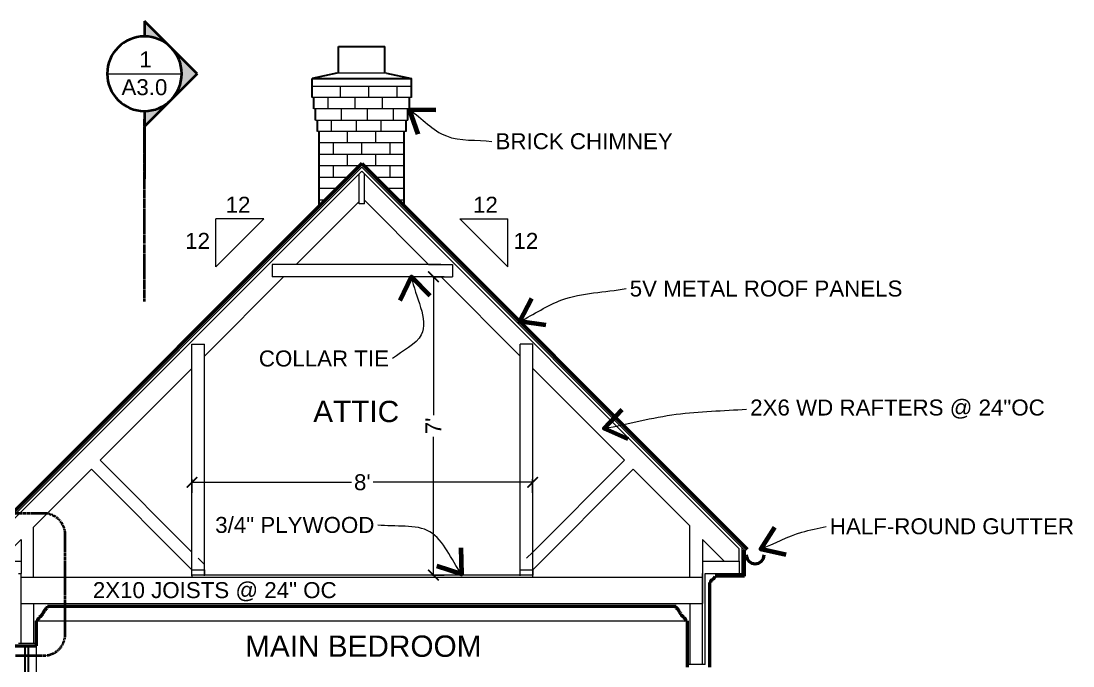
# Model space of a CAD drawing. Header units: inches. Extents: x -54 to 15382, y 469 to 41738.
# Drawn here: x 1968.8 to 2265.2, y 4580.8 to 4762.5 of the extents above; entities that cross this region are included whole.
import ezdxf

# ---------------------------------------------------------------- set-up
doc = ezdxf.new("R2010")
doc.units = ezdxf.units.IN
doc.header["$MEASUREMENT"] = 0
doc.linetypes.add('CENTER', pattern=[2, 1.25, -0.25, 0.25, -0.25])
doc.linetypes.add('DASHED2', pattern=[0.375, 0.25, -0.125])
doc.layers.get('0').update_dxf_attribs({"lineweight": 9})
for name, color, linetype, lineweight in [('1', 7, 'Continuous', 9), ('2', 7, 'Continuous', 18), ('3', 7, 'Continuous', 30), ('5', 7, 'Continuous', 50), ('A-DIMSx', 7, 'Continuous', 9), ('A-LINK', 7, 'Continuous', 40), ('A-TEXTx', 7, 'Continuous', 18)]:
    doc.layers.add(name, color=color, linetype=linetype, lineweight=lineweight)
doc.styles.get("Standard").update_dxf_attribs({"font": 'arial.ttf'})
doc.dimstyles.get("Standard").update_dxf_attribs({"dimtxt": 3, "dimasz": 2, "dimexe": 0.03125, "dimexo": 0.0625, "dimgap": 0.03125, "dimtad": 0, "dimtoh": 1, "dimdec": 4, "dimlfac": 0.99985, "dimzin": 0, "dimdsep": 46, "dimlunit": 4, "dimtxsty": 'Standard', "dimblk": 'ARCHTICK', "dimblk1": 'ARCHTICK', "dimblk2": 'ARCHTICK', "dimcen": 0.09, "dimclrt": 256, "dimadec": 0, "dimazin": 0, "dimtfac": 1, "dimtdec": 4, "dimtofl": 0, "dimtmove": 0, "dimatfit": 3, "dimfxl": 1, "dimtolj": 1, "dimtzin": 0, "dimarcsym": 0})

# ---------------------------------------------------------------- blocks, each defined once
blk = doc.blocks.new('truss 1b')
at = {"layer": '1'}
for p, q in [((1920.52, 470.15), (1814.15, 363.78)), ((2026.89, 363.78), (1920.52, 470.15)), ((1919.77, 461.62), (1902.02, 443.87)), ((1921.27, 461.96), (1939.36, 443.87)), ((1898.52, 440.37), (1876.19, 418.04)), ((1942.86, 440.37), (1965.19, 418.04)), ((1876.19, 356.12), (1876.19, 418.04)), ((1965.19, 356.12), (1965.19, 418.04)), ((1872.69, 414.54), (1846.83, 388.68)), ((1872.69, 356.12), (1872.69, 414.54)), ((1968.69, 356.12), (1968.69, 414.54)), ((1968.69, 414.54), (1994.55, 388.68)), ((1844.36, 386.21), (1828.02, 369.87)), ((1997.02, 386.21), (2013.02, 370.21)), ((1828.02, 355.62), (1828.02, 369.87)), ((2013.02, 355.62), (2013.02, 370.21)), ((1824.52, 366.37), (1818.43, 360.28)), ((1824.52, 366.37), (1824.52, 360.28)), ((2016.52, 366.37), (2016.52, 356.78)), ((2016.52, 366.37), (2022.61, 360.28)), ((1814.15, 360.28), (1814.15, 363.79)), ((2026.89, 360.28), (2026.89, 363.79)), ((1818.43, 360.28), (1814.15, 360.28)), ((1814.15, 360.28), (1824.52, 360.28)), ((1824.52, 360.28), (1824.52, 356.78)), ((2016.52, 360.28), (2026.89, 360.28)), ((2022.61, 360.28), (2026.89, 360.28)), ((1823.77, 356.78), (1824.52, 356.78)), ((2016.52, 356.78), (2016.52, 348.37)), ((1824.52, 348.37), (2016.52, 348.37))]:
    blk.add_line(p, q, dxfattribs=at)
at = {"layer": '1', "ltscale": 0.25}
for p, q in [((1919.77, 460.9), (1919.77, 469.4)), ((1921.27, 460.9), (1921.27, 469.4)), ((1921.27, 460.9), (1919.77, 460.9)), ((1902.02, 443.87), (1895.24, 443.87)), ((1895.24, 443.87), (1895.24, 440.37)), ((1942.77, 443.87), (1902.02, 443.87)), ((1939.36, 443.87), (1946.14, 443.87)), ((1946.14, 443.87), (1946.14, 440.37)), ((1898.52, 440.37), (1895.24, 440.37)), ((1942.86, 440.37), (1898.52, 440.37)), ((1942.86, 440.37), (1946.14, 440.37)), ((1872.69, 414.54), (1872.69, 421.43)), ((1872.69, 421.43), (1876.19, 421.43)), ((1876.19, 418.04), (1876.19, 421.43)), ((1968.69, 421.43), (1965.19, 421.43)), ((1965.19, 418.04), (1965.19, 421.43)), ((1968.69, 414.54), (1968.69, 421.43)), ((1872.69, 362.82), (1846.83, 388.68)), ((1968.69, 362.82), (1994.55, 388.68)), ((1872.69, 357.87), (1844.36, 386.21)), ((1968.69, 357.87), (1997.02, 386.21)), ((1966.94, 361.07), (1968.69, 362.82)), ((1876.19, 359.32), (1874.44, 361.07)), ((1968.69, 356.37), (1872.69, 356.37)), ((1872.69, 356.37), (1872.69, 355.62)), ((1968.69, 355.62), (1968.69, 356.37)), ((2016.52, 355.62), (1824.52, 355.62))]:
    blk.add_line(p, q, dxfattribs=at)
for points in [[(1872.69, 356.37), (1872.69, 357.87), (1876.19, 357.87), (1876.19, 356.37), (1872.69, 356.37)], [(1965.19, 356.37), (1965.19, 357.87), (1968.69, 357.87), (1968.69, 356.37), (1965.19, 356.37)]]:
    blk.add_lwpolyline(points, dxfattribs=at)
blk = doc.blocks.new('_ArchTick')
at = {"color": 0, "linetype": 'ByBlock', "lineweight": 0, "const_width": 0.15}
blk.add_lwpolyline([(-0.5, -0.5), (0.5, 0.5)], dxfattribs=at)
blk = doc.blocks.new('Section Callout')
at = {"layer": 'A-LINK', "ltscale": 0.1}
h = blk.add_hatch(color=256, dxfattribs=at)
h.paths.add_polyline_path([(1891.06, 7392.5), (1883.64, 7385.08), (1891.06, 7377.65, -0.198912), (1887.98, 7385.08, -0.198912)])
h.paths.add_polyline_path([(1898.48, 7399.92), (1891.06, 7392.5, -0.198912), (1898.48, 7395.58)])
h.paths.add_polyline_path([(1891.06, 7377.65), (1898.48, 7370.23), (1898.48, 7374.58, -0.198912)])
for p, q in [((1883.64, 7385.08), (1898.48, 7399.92)), ((1898.48, 7399.92), (1898.48, 7395.58)), ((1883.64, 7385.08), (1898.48, 7370.23)), ((1898.48, 7374.58), (1898.48, 7370.23)), ((1898.48, 7370.23), (1898.48, 7355.49))]:
    blk.add_line(p, q, dxfattribs=at)
blk.add_circle((1898.48, 7385.08), 10.5, dxfattribs=at)
blk = doc.blocks.new('*D462')
at = {"layer": 'A-DIMSx', "color": 0, "lineweight": -2, "ltscale": 0.1}
for p, q in [((2016.93, 4633.39), (2016.93, 4629.54)), ((2112.93, 4633.39), (2112.93, 4629.54))]:
    blk.add_line(p, q, dxfattribs=at)
at = {"layer": 'A-DIMSx', "color": 0, "lineweight": 5, "ltscale": 0.1}
for p, q in [((2016.93, 4632.54), (2061.87, 4632.54)), ((2112.93, 4632.54), (2067.99, 4632.54))]:
    blk.add_line(p, q, dxfattribs=at)
at = {"layer": 'A-DIMSx', "color": 0, "lineweight": 5, "xscale": 3, "yscale": 3, "zscale": 3, "rotation": 180}
blk.add_blockref('_ArchTick', (2016.93, 4632.54), dxfattribs=at)
at = {"layer": 'A-DIMSx', "color": 0, "lineweight": 5, "xscale": 3, "yscale": 3, "zscale": 3}
blk.add_blockref('_ArchTick', (2112.93, 4632.54), dxfattribs=at)
at = {"layer": 'A-DIMSx', "ltscale": 0.25, "insert": (2064.93, 4632.54), "char_height": 4.5, "attachment_point": 5}
blk.add_mtext("\\A1;8'", dxfattribs=at)
blk = doc.blocks.new('*D463')
at = {"layer": 'A-DIMSx', "color": 0, "lineweight": -2, "ltscale": 0.1}
for p, q in [((2084.73, 4690.43), (2087.97, 4690.43)), ((2084.73, 4606.43), (2087.97, 4606.43))]:
    blk.add_line(p, q, dxfattribs=at)
at = {"layer": 'A-DIMSx', "color": 0, "lineweight": 5, "ltscale": 0.1}
for p, q in [((2084.97, 4690.43), (2084.97, 4651.49)), ((2084.97, 4606.43), (2084.97, 4645.38))]:
    blk.add_line(p, q, dxfattribs=at)
at = {"layer": 'A-DIMSx', "color": 0, "lineweight": 5, "xscale": 3, "yscale": 3, "zscale": 3}
for p, rotation in [((2084.97, 4690.43), 90), ((2084.97, 4606.43), 270)]:
    blk.add_blockref('_ArchTick', p, dxfattribs=dict(at, rotation=rotation))
at = {"layer": 'A-DIMSx', "ltscale": 0.25, "insert": (2084.97, 4648.43), "char_height": 4.5, "attachment_point": 5, "rotation": 90}
blk.add_mtext("\\A1;7'", dxfattribs=at)

msp = doc.modelspace()

# ---------------------------------------------------------------- linework, layer by layer
at = {"layer": '1'}
for p, q in [((2050.7619035, 4744.1343083), (2078.7619035, 4744.1343083)), ((2058.7619035, 4740.9343083), (2058.7619035, 4744.1343083)), ((2066.7619035, 4740.9343083), (2066.7619035, 4744.1343083)), ((2074.7619035, 4740.9343083), (2074.7619035, 4744.1343083)), ((2078.7619035, 4740.9343083), (2050.7619035, 4740.9343083)), ((2055.2619035, 4737.7343083), (2055.2619035, 4740.9343083)), ((2062.9285701, 4737.7343083), (2062.9285701, 4740.9343083)), ((2070.5952368, 4737.7343083), (2070.5952368, 4740.9343083)), ((2078.2619035, 4737.7343083), (2051.2619035, 4737.7343083)), ((2059.0952368, 4734.5343083), (2059.0952368, 4737.7343083)), ((2066.4285701, 4734.5343083), (2066.4285701, 4737.7343083)), ((2073.7619035, 4734.5343083), (2073.7619035, 4737.7343083)), ((2051.7619035, 4734.5343083), (2077.7619035, 4734.5343083)), ((2056.2619035, 4731.3343083), (2056.2619035, 4734.5343083)), ((2063.2619035, 4731.3343083), (2063.2619035, 4734.5343083)), ((2070.2619035, 4731.3343083), (2070.2619035, 4734.5343083)), ((2077.2619035, 4731.3343083), (2052.2619035, 4731.3343083)), ((2060.7619035, 4728.1343083), (2060.7619035, 4731.3343083)), ((2068.7619035, 4728.1343083), (2068.7619035, 4731.3343083)), ((2076.7619035, 4728.1343083), (2052.7619035, 4728.1343083)), ((2056.7619035, 4724.9343083), (2056.7619035, 4728.1343083)), ((2064.7619035, 4724.9343083), (2064.7619035, 4728.1343083)), ((2072.7619035, 4724.9343083), (2072.7619035, 4728.1343083)), ((2052.7619035, 4724.9343083), (2076.7619035, 4724.9343083)), ((2060.7619035, 4721.7343083), (2060.7619035, 4724.9343083)), ((2068.7619035, 4721.7343083), (2068.7619035, 4724.9343083)), ((2064.7618947, 4721.2731343), (1956.8897181, 4613.4009577)), ((2064.1624085, 4721.7343083), (2052.7619035, 4721.7343083)), ((2056.7619035, 4718.5343083), (2056.7619035, 4721.7343083)), ((2064.7619123, 4721.2731343), (2172.6340888, 4613.4009577)), ((2076.7619035, 4721.7343083), (2065.3613984, 4721.7343083)), ((2072.7619035, 4718.5343083), (2072.7619035, 4721.7343083)), ((2052.7619035, 4718.5343083), (2060.9624085, 4718.5343083)), ((2068.5613984, 4718.5343083), (2076.7619035, 4718.5343083)), ((2057.7624085, 4715.3343083), (2052.7619035, 4715.3343083)), ((2076.7619035, 4715.3343083), (2071.7613984, 4715.3343083)), ((2052.7619035, 4712.1343083), (2054.5624085, 4712.1343083)), ((2074.9613984, 4712.1343083), (2076.7619035, 4712.1343083)), ((2171.8840678, 4614.1509612), (2171.8840712, 4606.8402974)), ((2171.1340712, 4610.3402927), (2171.1340712, 4606.8402974)), ((1968.7619035, 4587.1843083), (1968.7619035, 4606.8402974)), ((2160.7618859, 4581.1843083), (2160.7618859, 4606.8402974)), ((2161.5118859, 4606.8402974), (2171.8840712, 4606.8402974)), ((2161.5118859, 4581.1843083), (2161.5118859, 4606.8402974)), ((2171.8840712, 4606.8402974), (2171.8840719, 4606.0902974)), ((1968.7619035, 4598.4343083), (2160.7619035, 4598.4343083)), ((1972.2619035, 4598.4343083), (1972.2619035, 4587.1843083)), ((2157.2618859, 4598.4343083), (2157.2618859, 4581.1843083)), ((1968.0119035, 4587.1843083), (1973.0119035, 4587.1843083)), ((2161.5118859, 4581.1843083), (2156.5118859, 4581.1843083))]:
    msp.add_line(p, q, dxfattribs=at)
at = {"layer": '1', "ltscale": 0.25}
for p, q in [((1973.3834213, 4593.5132422), (2156.1403857, 4593.5132422)), ((1973.0119035, 4586.4343083), (1973.0119035, 4527.9343083))]:
    msp.add_line(p, q, dxfattribs=at)
at = {"layer": '2', "ltscale": 0.1}
msp.add_line((1993.0270079, 4747.6305594), (2014.027008, 4747.6305594), dxfattribs=at)
at = {"layer": '2'}
msp.add_line((2071.7619035, 4747.8402974), (2057.7619035, 4747.8402974), dxfattribs=at)
at = {"layer": '3'}
for p, q in [((2058.2619035, 4747.8402974), (2058.2619035, 4755.3165819)), ((2058.2619035, 4755.3165819), (2071.2619035, 4755.3165819)), ((2071.2619035, 4747.8402974), (2071.2619035, 4755.3165819)), ((2057.7619035, 4747.8402974), (2050.7619035, 4746.3402974)), ((2050.7619035, 4740.9343083), (2050.7619035, 4746.3402974)), ((2050.7619035, 4746.3402974), (2078.7619035, 4746.3402974)), ((2071.7619035, 4747.8402974), (2078.7619035, 4746.3402974)), ((2078.7619035, 4740.9343083), (2078.7619035, 4746.3402974)), ((2051.2619035, 4737.7343083), (2051.2619035, 4740.9343083)), ((2078.2619035, 4737.7343083), (2078.2619035, 4740.9343083)), ((2051.7619035, 4734.5343083), (2051.7619035, 4737.7343083)), ((2077.7619035, 4734.5343083), (2077.7619035, 4737.7343083)), ((2052.2619035, 4731.3343083), (2052.2619035, 4734.5343083)), ((2077.2619035, 4731.3343083), (2077.2619035, 4734.5343083)), ((2052.7619035, 4710.3338033), (2052.7619035, 4731.3343083)), ((2076.7619035, 4710.3338033), (2076.7619035, 4731.3343083)), ((1969.8869035, 4527.9343083), (1969.8869035, 4586.4343083)), ((1970.8869035, 4527.9343083), (1970.8869035, 4586.4343083))]:
    msp.add_line(p, q, dxfattribs=at)
at = {"layer": '5'}
for p, q in [((2064.7618947, 4722.3337945), (1956.1397181, 4613.7116179)), ((2064.7619123, 4722.3337945), (2173.3840888, 4613.7116179)), ((2172.6340719, 4606.0902974), (2172.6340712, 4613.4009577)), ((2163.0118859, 4604.3127468), (2162.7618859, 4604.3127468)), ((2162.7618859, 4604.3127468), (2162.7618859, 4580.4343083)), ((2163.5806042, 4605.0627468), (2163.5806042, 4605.3127468)), ((2172.6340719, 4606.0902974), (2164.3146077, 4606.0902974)), ((1976.2001171, 4597.6843083), (2153.3236899, 4597.6843083)), ((1973.0119035, 4593.5132422), (1973.0119035, 4586.4343083)), ((2156.5118859, 4593.5132422), (2156.5118859, 4580.4343083)), ((1966.7619035, 4586.4343083), (1973.0119035, 4586.4343083))]:
    msp.add_line(p, q, dxfattribs=at)
at = {"layer": '5', "color": 7, "linetype": 'Continuous'}
for p, q in [((1976.1471622, 4597.1285186), (1976.2001171, 4597.6843083)), ((2153.3766448, 4597.1285186), (2153.3236899, 4597.6843083)), ((1974.0186779, 4594.342121), (1974.0186779, 4594.6150609)), ((2155.5051291, 4594.342121), (2155.5051291, 4594.6150609)), ((1973.0119035, 4593.5132422), (1973.3834213, 4593.5132422)), ((2156.5119035, 4593.5132422), (2156.1403857, 4593.5132422))]:
    msp.add_line(p, q, dxfattribs=at)
at = {"layer": '5'}
for centre, radius, start, end in [((2175.6340714, 4612.0902974), 2.5, 180, 0), ((2163.7504099, 4604.3433576), 0.7391582, 103.281089991, 182.373471435), ((2163.4791272, 4606.1437634), 0.8371895, 276.962026999, 356.338391811)]:
    msp.add_arc(centre, radius, start, end, dxfattribs=at)
at = {"layer": '5', "color": 7, "linetype": 'Continuous'}
for points, knots in [([(1974.0186779, 4594.6150609), (1974.1474038, 4594.6976612), (1974.2795179, 4594.7851562), (1974.4686686, 4594.9438246), (1974.6459485, 4595.1456216), (1974.7975948, 4595.3756949), (1974.9522168, 4595.6192681), (1975.105526, 4595.8773354), (1975.2527267, 4596.1334894), (1975.385178, 4596.3750861), (1975.5117681, 4596.5821139), (1975.6440461, 4596.7519008), (1975.7885787, 4596.8912352), (1975.9471616, 4597.008223), (1976.0601431, 4597.0769515), (1976.1471622, 4597.1285186)], [0.02252924258, 0.02252924258, 0.02252924258, 0.02252924258, 0.0848948356, 0.16525381449, 0.24407818869, 0.32590546439, 0.41317453746, 0.50401511078, 0.5962486035, 0.67928693936, 0.75221584643, 0.81459891015, 0.872600463, 0.93247186799, 0.99170471556, 0.99170471556, 0.99170471556, 0.99170471556]), ([(2155.5051291, 4594.6150609), (2155.3764032, 4594.6976612), (2155.2442891, 4594.7851562), (2155.0551384, 4594.9438246), (2154.8778584, 4595.1456216), (2154.7262122, 4595.3756949), (2154.5715902, 4595.6192681), (2154.418281, 4595.8773354), (2154.2710803, 4596.1334894), (2154.138629, 4596.3750861), (2154.0120389, 4596.5821139), (2153.8797609, 4596.7519008), (2153.7352283, 4596.8912352), (2153.5766453, 4597.008223), (2153.4636639, 4597.0769515), (2153.3766448, 4597.1285186)], [0.02252924258, 0.02252924258, 0.02252924258, 0.02252924258, 0.0848948356, 0.16525381449, 0.24407818869, 0.32590546439, 0.41317453746, 0.50401511078, 0.5962486035, 0.67928693936, 0.75221584643, 0.81459891015, 0.872600463, 0.93247186799, 0.99170471556, 0.99170471556, 0.99170471556, 0.99170471556]), ([(1973.3834213, 4593.5132422), (1973.3986139, 4593.6330524), (1973.4170521, 4593.7547429), (1973.4856597, 4593.9306785), (1973.5899061, 4594.0809329), (1973.7148189, 4594.1936738), (1973.8337063, 4594.2678987), (1973.9153768, 4594.3022637), (1974.0186779, 4594.342121)], [0.04595771603, 0.04595771603, 0.04595771603, 0.04595771603, 0.20058811132, 0.3838219169, 0.55899294445, 0.69798130682, 0.84352384316, 0.94144460866, 0.94144460866, 0.94144460866, 0.94144460866]), ([(2156.1403857, 4593.5132422), (2156.1251931, 4593.6330524), (2156.1067549, 4593.7547429), (2156.0381473, 4593.9306785), (2155.9339008, 4594.0809329), (2155.8089881, 4594.1936738), (2155.6901007, 4594.2678987), (2155.6084301, 4594.3022637), (2155.5051291, 4594.342121)], [0.04595771603, 0.04595771603, 0.04595771603, 0.04595771603, 0.20058811132, 0.3838219169, 0.55899294445, 0.69798130682, 0.84352384316, 0.94144460866, 0.94144460866, 0.94144460866, 0.94144460866])]:
    msp.add_open_spline(points, degree=3, knots=knots, dxfattribs=at)
at = {"layer": 'A-DIMSx', "ltscale": 0.1}
for p, q in [((2037.1379325, 4706.7279413), (2023.6379325, 4706.7279413)), ((2023.6379325, 4693.2279413), (2023.6379325, 4706.7279413)), ((2023.6379325, 4693.2279413), (2037.1379325, 4706.7279413)), ((2092.3858745, 4706.7279413), (2105.8858745, 4706.7279413)), ((2105.8858745, 4693.2279413), (2092.3858745, 4706.7279413)), ((2105.8858745, 4693.2279413), (2105.8858745, 4706.7279413))]:
    msp.add_line(p, q, dxfattribs=at)
at = {"layer": 'A-LINK', "linetype": 'CENTER', "ltscale": 0.15}
msp.add_line((2003.5270079, 4683.4923327), (2003.5270079, 4734.9026374), dxfattribs=at)
at = {"layer": 'A-LINK', "linetype": 'DASHED2', "ltscale": 0.5, "flags": 128}
msp.add_lwpolyline([(1945.2458208, 4617.7763546), (1945.2458208, 4589.7472695, 0.4142135624), (1951.2458208, 4583.7472695), (1975.2175919, 4583.7472695, 0.4142135624), (1981.2175919, 4589.7472695), (1981.2175919, 4617.7763546, 0.4142135624), (1975.2175919, 4623.7763546), (1951.2458208, 4623.7763546, 0.4142135624)], format="xyb", close=True, dxfattribs=at)

# ---------------------------------------------------------------- block references
at = {"ltscale": 0.1, "xscale": -1}
msp.add_blockref('Section Callout', (3902.0119588, -2637.4450243), dxfattribs=at)
at = {"layer": '1'}
msp.add_blockref('truss 1b', (144.2409444, 4250.0607157), dxfattribs=at)

# ---------------------------------------------------------------- texts
at = {"layer": 'A-LINK', "ltscale": 0.1, "attachment_point": 5}
for s, insert, char_height, width in [('{1}', (2003.8371511, 4751.6739104), 4.5, 9.771161836), ('{\\H0.75x;A3.0}', (2003.5312657, 4743.8205952), 6, 9.85131083)]:
    msp.add_mtext(s, dxfattribs=dict(at, insert=insert, char_height=char_height, width=width))
at = {"layer": 'A-TEXTx', "ltscale": 0.25, "char_height": 4.5}
for s, insert, attachment_point in [('{BRICK CHIMNEY}', (2102.4635662, 4728.5906807), 4), ('{5V METAL ROOF PANELS}', (2140.2794494, 4687.1009657), 4), ('{COLLAR TIE}', (2072.4546093, 4667.3920761), 6), ('{2X6 WD RAFTERS @ 24"OC}', (2174.2205749, 4653.1598402), 4), ('{3/4" PLYWOOD}', (2068.3277943, 4620.5073408), 6), ('{HALF-ROUND GUTTER}', (2196.675336, 4620.1229408), 4), ('{2X10 JOISTS @ 24" OC}', (1988.9971622, 4601.7170618), 4)]:
    msp.add_mtext(s, dxfattribs=dict(at, insert=insert, attachment_point=attachment_point))
at = {"layer": 'A-TEXTx', "ltscale": 0.5}
for s, insert, char_height, width, attachment_point in [('{\\fArial Unicode MS|b0|i0|c0|p0;12}', (2033.3932333, 4708.4876547), 4.5, 7.734539628, 9), ('{\\fArial Unicode MS|b0|i0|c0|p0;12}', (2096.1305737, 4708.4876547), 4.5, 7.734539628, 7), ('{\\fArial Unicode MS|b0|i0|c0|p0;12}', (2022.0018208, 4698.3041379), 4.5, 7.734539628, 9), ('{\\fArial Unicode MS|b0|i0|c0|p0;12}', (2107.5219862, 4698.3041379), 4.5, 7.734539628, 7), ('{ATTIC}', (2051.0930759, 4655.500884), 6, 73.076179956, 1), ('{MAIN BEDROOM}', (2031.9130925, 4589.3873031), 6, 73.076179956, 1)]:
    msp.add_mtext(s, dxfattribs=dict(at, insert=insert, char_height=char_height, width=width, attachment_point=attachment_point))

# ---------------------------------------------------------------- dimensions: what is measured, and where the dimension line sits
at = {"layer": 'A-DIMSx', "ltscale": 0.1}
dim = msp.add_linear_dim(base=(2084.970936, 4606.4343083), p1=(2082.7269825, 4690.4343083), p2=(2082.7269825, 4606.4343083), angle=90, dimstyle='Standard', override={"dimtxt": 4.5, "dimasz": 3, "dimexe": 3, "dimexo": 2, "dimgap": 1, "dimlfac": -47.9928, "dimlwd": 5}, dxfattribs=at)
dim.commit()
dim.dimension.update_dxf_attribs({"geometry": '*D463', "text_midpoint": (2084.970936, 4648.4343083)})
dim = msp.add_linear_dim(base=(2016.9301686, 4632.539524), p1=(2112.9301686, 4635.3934409), p2=(2016.9301686, 4635.3934409), dimstyle='Standard', override={"dimtxt": 4.5, "dimasz": 3, "dimexe": 3, "dimexo": 2, "dimgap": 1, "dimlfac": -47.9928, "dimlwd": 5}, dxfattribs=at)
dim.commit()
dim.dimension.update_dxf_attribs({"geometry": '*D462', "text_midpoint": (2064.9301686, 4632.539524)})

# ---------------------------------------------------------------- leaders
at = {"layer": 'A-TEXTx', "path_type": 1, "annotation_type": 0, "has_hookline": 1}
for points, hookline_direction, text_width in [([(2078.2619035, 4737.5449594), (2088.6126949, 4730.0974463), (2101.4635662, 4728.5906807)], 0, 49.4079127), ([(2078.8053941, 4690.389165), (2081.5502776, 4674.0824259), (2073.4546093, 4667.3920761)], 1, 36.0306958), ([(2109.3203178, 4677.8342087), (2121.1856722, 4683.929063), (2139.2794494, 4687.1009657)], 0, 76.2667121), ([(2133.1132055, 4647.6918711), (2153.4004271, 4651.714308), (2173.2205749, 4653.1598402)], 0, 82.5869714), ([(2092.9108479, 4606.7018092), (2083.9873147, 4618.5944618), (2069.3277943, 4620.5073408)], 1, 44.2847885), ([(2177.1853277, 4613.716731), (2188.783318, 4618.4732471), (2195.675336, 4620.1229408)], 0, 68.2489768)]:
    msp.add_leader(points, dimstyle='Standard', override={"dimasz": 6, "dimgap": 1, "dimldrblk": 'Open90', "dimlwd": 65535}, dxfattribs=dict(at, hookline_direction=hookline_direction, text_width=text_width))

doc.saveas('drawing.dxf')
